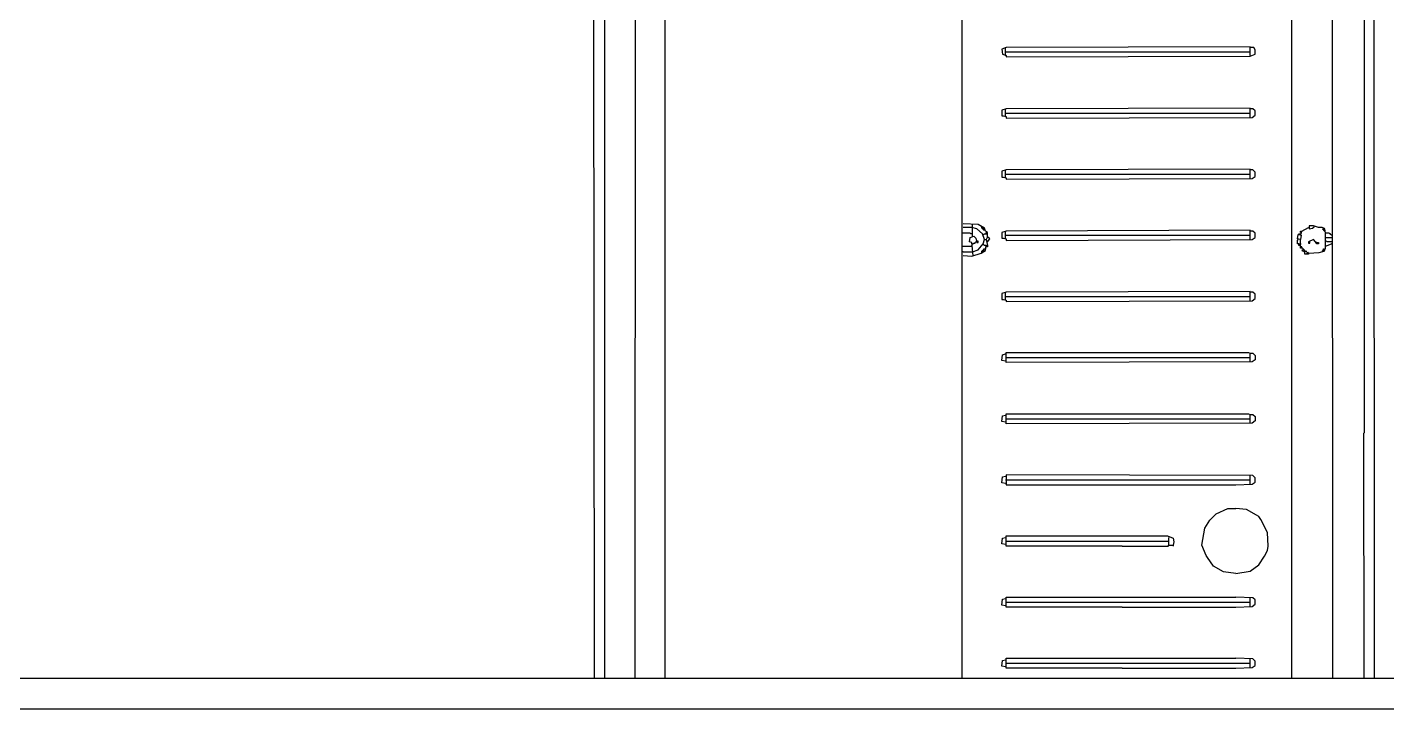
# Model space of a CAD drawing. Extents: x 3792242 to 5145247, y -1546315 to -1031918.
# Drawn here: x 4167248 to 4168583, y -1515644 to -1514975 of the extents above; entities that cross this region are included whole.
import ezdxf

# ---------------------------------------------------------------- set-up
doc = ezdxf.new("R2010")
doc.units = 0
doc.header["$MEASUREMENT"] = 0
doc.layers.add('TENKÁ', color=7, linetype='CONTINUOUS')
doc.layers.add('ZZ-chladenie', color=133, linetype='CONTINUOUS')

msp = doc.modelspace()

# ---------------------------------------------------------------- linework, layer by layer
at = {"layer": 'TENKÁ'}
for p, q in [((4159004.314, -1515613.77), (4215129.314, -1515613.77)), ((4159004.314, -1515643.77), (4215129.314, -1515643.77))]:
    msp.add_line(p, q, dxfattribs=at)
at = {"layer": 'ZZ-chladenie', "color": 9}
for p, q in [((4167815.014, -1515613.77), (4167815.014, -1514306.302)), ((4168560.607, -1515372.443), (4168560.607, -1514306.302)), ((4167804.808, -1515613.77), (4167803.717, -1514327.484)), ((4168489.296, -1515613.77), (4168489.296, -1514328.19)), ((4168529.472, -1515613.77), (4168528.835, -1514328.19)), ((4168570.377, -1515613.77), (4168569.786, -1514328.19)), ((4167844.849, -1515613.77), (4167845.374, -1514508.234)), ((4167874.323, -1515613.77), (4167874.323, -1514705.929)), ((4168165.923, -1515613.77), (4168165.923, -1514720.756)), ((4168208.992, -1514994.705), (4168204.756, -1514996.117)), ((4168204.756, -1514996.117), (4168205.462, -1515001.059)), ((4168205.462, -1515001.059), (4168208.992, -1515002.471)), ((4168208.286, -1515001.765), (4168208.286, -1514995.411)), ((4168208.286, -1514998.941), (4168448.344, -1514998.941)), ((4168208.286, -1515001.765), (4168208.286, -1515002.471)), ((4168448.344, -1514993.998), (4168208.992, -1514994.705)), ((4168208.992, -1515002.471), (4168208.992, -1515003.883)), ((4168208.992, -1515003.883), (4168448.344, -1515003.177)), ((4168448.344, -1515002.471), (4168448.344, -1514993.998)), ((4168451.874, -1514994.705), (4168448.344, -1514994.705)), ((4168448.344, -1515003.177), (4168453.286, -1515001.059)), ((4168453.286, -1514996.823), (4168451.874, -1514994.705)), ((4168453.286, -1515001.059), (4168453.286, -1514996.823)), ((4168208.992, -1515054.719), (4168204.756, -1515056.131)), ((4168204.756, -1515056.131), (4168204.756, -1515061.78)), ((4168208.286, -1515062.486), (4168208.286, -1515055.425)), ((4168448.344, -1515054.013), (4168208.992, -1515054.719)), ((4168448.344, -1515063.192), (4168448.344, -1515054.013)), ((4168451.169, -1515054.719), (4168448.344, -1515054.719)), ((4168453.286, -1515056.838), (4168451.169, -1515054.719)), ((4168453.286, -1515061.074), (4168453.286, -1515056.838)), ((4168204.756, -1515061.78), (4168206.168, -1515061.78)), ((4168206.168, -1515061.78), (4168208.992, -1515062.486)), ((4168208.286, -1515058.955), (4168448.344, -1515058.955)), ((4168208.992, -1515062.486), (4168208.992, -1515063.898)), ((4168208.992, -1515063.898), (4168450.462, -1515063.192)), ((4168450.462, -1515063.192), (4168453.286, -1515061.074)), ((4168208.992, -1515114.734), (4168204.756, -1515116.146)), ((4168204.756, -1515116.146), (4168204.756, -1515121.794)), ((4168204.756, -1515121.794), (4168206.168, -1515121.794)), ((4168206.168, -1515121.794), (4168208.992, -1515122.5)), ((4168208.286, -1515122.5), (4168208.286, -1515115.44)), ((4168208.286, -1515118.97), (4168448.344, -1515118.97)), ((4168448.344, -1515114.028), (4168208.992, -1515114.734)), ((4168208.992, -1515122.5), (4168208.992, -1515123.912)), ((4168208.992, -1515123.912), (4168450.462, -1515123.206)), ((4168448.344, -1515123.206), (4168448.344, -1515114.028)), ((4168451.169, -1515114.734), (4168448.344, -1515114.734)), ((4168450.462, -1515123.206), (4168453.286, -1515121.088)), ((4168453.286, -1515116.852), (4168451.169, -1515114.734)), ((4168453.286, -1515121.088), (4168453.286, -1515116.852)), ((4168173.69, -1515176.867), (4168165.923, -1515176.867)), ((4168181.456, -1515168.394), (4168166.629, -1515167.688)), ((4168175.102, -1515171.218), (4168166.629, -1515171.218)), ((4168174.395, -1515177.572), (4168173.69, -1515176.867)), ((4168175.807, -1515177.572), (4168174.395, -1515177.572)), ((4168180.044, -1515172.63), (4168175.102, -1515171.218)), ((4168175.807, -1515168.394), (4168175.807, -1515167.688)), ((4168175.807, -1515171.924), (4168175.807, -1515168.394)), ((4168175.807, -1515179.691), (4168175.807, -1515171.924)), ((4168185.693, -1515177.572), (4168180.044, -1515172.63)), ((4168187.81, -1515171.924), (4168181.456, -1515168.394)), ((4168184.986, -1515170.512), (4168184.28, -1515169.806)), ((4168184.986, -1515171.924), (4168184.986, -1515170.512)), ((4168185.693, -1515171.924), (4168184.986, -1515171.924)), ((4168185.693, -1515172.63), (4168185.693, -1515171.924)), ((4168186.398, -1515172.63), (4168185.693, -1515171.924)), ((4168186.398, -1515172.63), (4168185.693, -1515172.63)), ((4168187.81, -1515183.221), (4168185.693, -1515177.572)), ((4168187.105, -1515171.218), (4168186.398, -1515171.218)), ((4168186.398, -1515172.63), (4168187.105, -1515173.336)), ((4168186.398, -1515173.336), (4168186.398, -1515172.63)), ((4168187.105, -1515174.042), (4168186.398, -1515173.336)), ((4168187.105, -1515171.924), (4168187.105, -1515171.218)), ((4168187.81, -1515172.63), (4168187.105, -1515171.924)), ((4168187.105, -1515173.336), (4168187.81, -1515172.63)), ((4168187.105, -1515173.336), (4168187.81, -1515172.63)), ((4168188.517, -1515174.042), (4168187.105, -1515174.042)), ((4168187.105, -1515178.279), (4168187.81, -1515177.572)), ((4168188.517, -1515174.748), (4168187.81, -1515171.924)), ((4168187.81, -1515177.572), (4168189.929, -1515177.572)), ((4168190.635, -1515176.16), (4168188.517, -1515174.748)), ((4168189.222, -1515176.867), (4168189.222, -1515176.16)), ((4168189.929, -1515177.572), (4168189.222, -1515176.867)), ((4168190.635, -1515180.396), (4168190.635, -1515176.16)), ((4168208.992, -1515174.748), (4168204.756, -1515176.16)), ((4168204.756, -1515176.16), (4168204.756, -1515181.808)), ((4168208.286, -1515182.515), (4168208.286, -1515175.454)), ((4168448.344, -1515174.042), (4168208.992, -1515174.748)), ((4168448.344, -1515183.221), (4168448.344, -1515174.042)), ((4168451.169, -1515174.748), (4168448.344, -1515174.748)), ((4168453.286, -1515176.867), (4168451.169, -1515174.748)), ((4168453.286, -1515181.103), (4168453.286, -1515176.867)), ((4168496.356, -1515178.279), (4168496.356, -1515177.572)), ((4168496.356, -1515177.572), (4168497.768, -1515177.572)), ((4168497.768, -1515176.16), (4168497.768, -1515174.748)), ((4168497.768, -1515174.748), (4168499.18, -1515174.748)), ((4168497.768, -1515178.984), (4168499.18, -1515174.748)), ((4168498.474, -1515176.16), (4168497.768, -1515176.16)), ((4168497.768, -1515177.572), (4168498.474, -1515177.572)), ((4168498.474, -1515176.16), (4168499.18, -1515176.16)), ((4168499.18, -1515174.748), (4168505.534, -1515171.218)), ((4168505.534, -1515171.218), (4168506.241, -1515171.924)), ((4168510.477, -1515169.806), (4168506.241, -1515169.806)), ((4168506.241, -1515169.806), (4168506.241, -1515172.63)), ((4168506.241, -1515172.63), (4168509.771, -1515171.924)), ((4168509.771, -1515171.924), (4168511.183, -1515170.512)), ((4168515.419, -1515171.218), (4168510.477, -1515169.806)), ((4168511.183, -1515170.512), (4168511.183, -1515169.806)), ((4168518.949, -1515171.218), (4168515.419, -1515171.218)), ((4168521.773, -1515172.63), (4168518.949, -1515171.218)), ((4168519.656, -1515173.336), (4168519.656, -1515172.63)), ((4168521.773, -1515174.748), (4168519.656, -1515172.63)), ((4168520.361, -1515173.336), (4168519.656, -1515173.336)), ((4168521.068, -1515171.924), (4168520.361, -1515171.924)), ((4168521.068, -1515172.63), (4168521.068, -1515171.924)), ((4168521.773, -1515173.336), (4168521.068, -1515172.63)), ((4168521.068, -1515174.042), (4168521.773, -1515173.336)), ((4168521.773, -1515174.748), (4168521.068, -1515174.042)), ((4168522.48, -1515176.867), (4168521.773, -1515172.63)), ((4168521.773, -1515174.748), (4168522.48, -1515174.748)), ((4168526.01, -1515176.867), (4168522.48, -1515176.867)), ((4168522.48, -1515189.575), (4168522.48, -1515176.867)), ((4168526.716, -1515177.572), (4168526.01, -1515176.867)), ((4168527.422, -1515177.572), (4168526.716, -1515177.572)), ((4168527.422, -1515178.279), (4168527.422, -1515177.572)), ((4168165.923, -1515189.575), (4168174.395, -1515189.575)), ((4168172.983, -1515185.339), (4168173.69, -1515181.103)), ((4168175.102, -1515186.045), (4168172.983, -1515185.339)), ((4168173.69, -1515181.103), (4168177.219, -1515179.691)), ((4168174.395, -1515189.575), (4168175.102, -1515188.87)), ((4168176.514, -1515198.754), (4168175.102, -1515186.045)), ((4168175.807, -1515187.457), (4168175.102, -1515186.751)), ((4168175.102, -1515188.87), (4168175.807, -1515188.87)), ((4168175.807, -1515187.457), (4168176.514, -1515187.457)), ((4168176.514, -1515187.457), (4168177.219, -1515186.751)), ((4168177.219, -1515179.691), (4168179.338, -1515181.808)), ((4168177.219, -1515186.751), (4168178.632, -1515186.751)), ((4168178.632, -1515186.045), (4168179.338, -1515185.339)), ((4168178.632, -1515186.751), (4168178.632, -1515186.045)), ((4168179.338, -1515181.808), (4168180.044, -1515186.045)), ((4168179.338, -1515185.339), (4168180.044, -1515185.339)), ((4168181.456, -1515184.633), (4168180.044, -1515184.633)), ((4168180.044, -1515186.045), (4168181.456, -1515186.045)), ((4168181.456, -1515186.045), (4168181.456, -1515184.633)), ((4168181.456, -1515193.106), (4168186.398, -1515187.457)), ((4168186.398, -1515178.279), (4168185.693, -1515178.279)), ((4168186.398, -1515178.279), (4168187.105, -1515178.279)), ((4168186.398, -1515187.457), (4168187.81, -1515183.221)), ((4168187.105, -1515188.163), (4168186.398, -1515188.163)), ((4168187.81, -1515183.221), (4168187.105, -1515182.515)), ((4168187.81, -1515188.87), (4168187.105, -1515188.163)), ((4168187.81, -1515183.221), (4168189.222, -1515183.221)), ((4168189.222, -1515188.87), (4168187.81, -1515188.87)), ((4168188.517, -1515193.812), (4168189.222, -1515188.87)), ((4168190.635, -1515180.396), (4168189.222, -1515183.221)), ((4168189.222, -1515183.221), (4168190.635, -1515188.87)), ((4168189.222, -1515188.87), (4168190.635, -1515188.87)), ((4168190.635, -1515190.282), (4168189.222, -1515190.282)), ((4168190.635, -1515180.396), (4168191.341, -1515181.103)), ((4168192.753, -1515182.515), (4168190.635, -1515180.396)), ((4168190.635, -1515185.339), (4168192.753, -1515182.515)), ((4168190.635, -1515188.87), (4168190.635, -1515190.282)), ((4168204.756, -1515181.808), (4168206.168, -1515181.808)), ((4168206.168, -1515181.808), (4168208.992, -1515182.515)), ((4168208.286, -1515178.984), (4168448.344, -1515178.984)), ((4168208.992, -1515182.515), (4168208.992, -1515183.927)), ((4168208.992, -1515183.927), (4168450.462, -1515183.221)), ((4168450.462, -1515183.221), (4168453.286, -1515181.103)), ((4168494.944, -1515182.515), (4168495.65, -1515178.279)), ((4168497.768, -1515183.221), (4168494.944, -1515182.515)), ((4168494.944, -1515183.927), (4168495.65, -1515183.221)), ((4168494.944, -1515187.457), (4168494.944, -1515183.927)), ((4168496.356, -1515187.457), (4168494.944, -1515187.457)), ((4168495.65, -1515178.279), (4168496.356, -1515178.279)), ((4168495.65, -1515183.221), (4168495.65, -1515182.515)), ((4168496.356, -1515178.279), (4168496.356, -1515178.984)), ((4168496.356, -1515178.279), (4168498.474, -1515178.984)), ((4168496.356, -1515188.87), (4168496.356, -1515187.457)), ((4168496.356, -1515187.457), (4168497.768, -1515187.457)), ((4168497.768, -1515188.87), (4168496.356, -1515188.87)), ((4168498.474, -1515178.984), (4168497.768, -1515183.221)), ((4168497.768, -1515191.694), (4168497.768, -1515183.221)), ((4168497.768, -1515187.457), (4168498.474, -1515187.457)), ((4168499.18, -1515190.282), (4168498.474, -1515190.282)), ((4168498.474, -1515191.694), (4168499.18, -1515190.987)), ((4168499.18, -1515190.987), (4168499.18, -1515190.282)), ((4168510.477, -1515183.221), (4168505.534, -1515185.339)), ((4168505.534, -1515185.339), (4168505.534, -1515186.751)), ((4168505.534, -1515186.751), (4168506.947, -1515186.751)), ((4168506.947, -1515186.751), (4168506.947, -1515185.339)), ((4168512.595, -1515185.339), (4168510.477, -1515183.221)), ((4168514.007, -1515187.457), (4168512.595, -1515185.339)), ((4168514.007, -1515186.045), (4168513.301, -1515186.045)), ((4168514.007, -1515186.045), (4168515.419, -1515186.045)), ((4168515.419, -1515187.457), (4168514.007, -1515187.457)), ((4168515.419, -1515186.045), (4168515.419, -1515187.457)), ((4168522.48, -1515189.575), (4168528.128, -1515187.457)), ((4168522.48, -1515191.694), (4168522.48, -1515189.575)), ((4168523.186, -1515181.103), (4168528.835, -1515181.103)), ((4168523.892, -1515185.339), (4168523.186, -1515184.633)), ((4168528.835, -1515185.339), (4168523.892, -1515185.339)), ((4168528.128, -1515178.984), (4168527.422, -1515178.279)), ((4168528.835, -1515178.984), (4168528.128, -1515178.279)), ((4168528.835, -1515178.984), (4168528.128, -1515178.984)), ((4168528.128, -1515187.457), (4168528.835, -1515186.751)), ((4168528.835, -1515178.984), (4168529.54, -1515178.984)), ((4168528.835, -1515185.339), (4168529.54, -1515185.339)), ((4168166.629, -1515195.224), (4168165.923, -1515195.224)), ((4168166.629, -1515195.224), (4168175.807, -1515195.224)), ((4168166.629, -1515198.754), (4168175.102, -1515199.46)), ((4168175.102, -1515199.46), (4168184.28, -1515196.636)), ((4168175.807, -1515195.224), (4168181.456, -1515193.106)), ((4168184.28, -1515196.636), (4168188.517, -1515193.812)), ((4168184.986, -1515194.518), (4168185.693, -1515193.812)), ((4168184.986, -1515195.93), (4168184.986, -1515194.518)), ((4168185.693, -1515194.518), (4168186.398, -1515193.812)), ((4168185.693, -1515193.812), (4168186.398, -1515193.812)), ((4168185.693, -1515194.518), (4168186.398, -1515195.224)), ((4168186.398, -1515195.224), (4168185.693, -1515194.518)), ((4168186.398, -1515193.812), (4168186.398, -1515193.106)), ((4168186.398, -1515193.106), (4168187.105, -1515193.106)), ((4168186.398, -1515193.812), (4168187.105, -1515193.106)), ((4168186.398, -1515195.224), (4168187.105, -1515194.518)), ((4168187.105, -1515193.106), (4168187.105, -1515192.399)), ((4168187.105, -1515192.399), (4168188.517, -1515192.399)), ((4168187.105, -1515194.518), (4168187.81, -1515194.518)), ((4168187.81, -1515194.518), (4168187.81, -1515193.812)), ((4168499.886, -1515191.694), (4168497.768, -1515191.694)), ((4168502.004, -1515195.93), (4168499.18, -1515193.106)), ((4168499.18, -1515193.106), (4168500.592, -1515193.106)), ((4168502.004, -1515193.812), (4168499.886, -1515191.694)), ((4168499.886, -1515194.518), (4168499.886, -1515193.812)), ((4168500.592, -1515194.518), (4168499.886, -1515194.518)), ((4168501.298, -1515193.106), (4168500.592, -1515193.106)), ((4168501.298, -1515193.812), (4168501.298, -1515193.106)), ((4168501.298, -1515195.224), (4168502.004, -1515194.518)), ((4168502.004, -1515195.93), (4168501.298, -1515195.224)), ((4168502.004, -1515197.342), (4168502.004, -1515193.812)), ((4168502.004, -1515194.518), (4168502.71, -1515194.518)), ((4168505.534, -1515197.342), (4168502.004, -1515197.342)), ((4168502.71, -1515194.518), (4168504.122, -1515194.518)), ((4168504.122, -1515197.342), (4168504.828, -1515195.224)), ((4168504.828, -1515195.224), (4168505.534, -1515197.342)), ((4168505.534, -1515196.636), (4168504.828, -1515195.93)), ((4168505.534, -1515196.636), (4168516.125, -1515195.93)), ((4168516.125, -1515195.93), (4168521.068, -1515194.518)), ((4168518.949, -1515195.224), (4168520.361, -1515193.106)), ((4168519.656, -1515193.812), (4168520.361, -1515193.106)), ((4168519.656, -1515193.812), (4168520.361, -1515194.518)), ((4168520.361, -1515194.518), (4168519.656, -1515193.812)), ((4168520.361, -1515193.106), (4168520.361, -1515192.399)), ((4168520.361, -1515192.399), (4168521.068, -1515192.399)), ((4168520.361, -1515193.106), (4168521.068, -1515192.399)), ((4168520.361, -1515194.518), (4168521.068, -1515193.812)), ((4168521.068, -1515194.518), (4168522.48, -1515191.694)), ((4168521.068, -1515193.812), (4168521.773, -1515193.812)), ((4168521.773, -1515193.812), (4168521.773, -1515193.106)), ((4168208.992, -1515234.763), (4168204.756, -1515236.175)), ((4168204.756, -1515236.175), (4168204.756, -1515241.824)), ((4168204.756, -1515241.824), (4168206.168, -1515241.824)), ((4168206.168, -1515241.824), (4168208.992, -1515242.529)), ((4168208.286, -1515242.529), (4168208.286, -1515235.469)), ((4168208.286, -1515238.999), (4168448.344, -1515238.999)), ((4168448.344, -1515234.057), (4168208.992, -1515234.763)), ((4168208.992, -1515242.529), (4168208.992, -1515243.941)), ((4168208.992, -1515243.941), (4168450.462, -1515243.236)), ((4168448.344, -1515243.236), (4168448.344, -1515234.057)), ((4168451.169, -1515234.763), (4168448.344, -1515234.763)), ((4168450.462, -1515243.236), (4168453.286, -1515241.117)), ((4168453.286, -1515236.881), (4168451.169, -1515234.763)), ((4168453.286, -1515241.117), (4168453.286, -1515236.881)), ((4168204.756, -1515301.838), (4168205.462, -1515296.189)), ((4168205.462, -1515296.189), (4168208.286, -1515295.483)), ((4168208.286, -1515295.483), (4168208.992, -1515295.483)), ((4168208.992, -1515303.956), (4168208.992, -1515294.071)), ((4168208.992, -1515294.071), (4168446.932, -1515294.071)), ((4168446.932, -1515294.071), (4168448.344, -1515294.777)), ((4168448.344, -1515303.25), (4168448.344, -1515294.777)), ((4168448.344, -1515294.777), (4168451.169, -1515294.777)), ((4168451.169, -1515294.777), (4168453.286, -1515296.895)), ((4168453.286, -1515296.895), (4168453.286, -1515301.132)), ((4168208.286, -1515302.544), (4168204.756, -1515301.838)), ((4168208.286, -1515299.014), (4168448.344, -1515299.014)), ((4168450.462, -1515303.25), (4168208.992, -1515303.956)), ((4168453.286, -1515301.132), (4168450.462, -1515303.25)), ((4168204.756, -1515361.853), (4168205.462, -1515356.204)), ((4168208.286, -1515362.558), (4168204.756, -1515361.853)), ((4168205.462, -1515356.204), (4168208.286, -1515355.498)), ((4168208.286, -1515355.498), (4168208.992, -1515355.498)), ((4168208.286, -1515359.028), (4168448.344, -1515359.028)), ((4168208.992, -1515363.97), (4168208.992, -1515354.086)), ((4168208.992, -1515354.086), (4168446.932, -1515354.086)), ((4168450.462, -1515363.265), (4168208.992, -1515363.97)), ((4168446.932, -1515354.086), (4168448.344, -1515354.792)), ((4168448.344, -1515363.265), (4168448.344, -1515354.792)), ((4168448.344, -1515354.792), (4168451.169, -1515354.792)), ((4168453.286, -1515361.146), (4168450.462, -1515363.265)), ((4168451.169, -1515354.792), (4168453.286, -1515356.91)), ((4168453.286, -1515356.91), (4168453.286, -1515361.146)), ((4168559.9, -1515373.149), (4168560.607, -1515372.443)), ((4168560.174, -1515613.77), (4168559.9, -1515373.149)), ((4168204.756, -1515421.867), (4168205.462, -1515416.219)), ((4168205.462, -1515416.219), (4168208.286, -1515415.512)), ((4168451.169, -1515414.807), (4168208.992, -1515414.1)), ((4168208.992, -1515414.1), (4168208.992, -1515423.985)), ((4168448.344, -1515423.279), (4168448.344, -1515414.807)), ((4168453.286, -1515416.924), (4168451.169, -1515414.807)), ((4168453.286, -1515421.161), (4168453.286, -1515416.924)), ((4168208.286, -1515422.573), (4168204.756, -1515421.867)), ((4168208.286, -1515419.043), (4168448.344, -1515419.043)), ((4168208.286, -1515422.573), (4168208.992, -1515422.573)), ((4168208.992, -1515423.985), (4168434.223, -1515423.985)), ((4168434.223, -1515423.985), (4168450.462, -1515423.279)), ((4168450.462, -1515423.279), (4168453.286, -1515421.161)), ((4168408.805, -1515458.582), (4168415.16, -1515452.227)), ((4168415.16, -1515452.227), (4168426.456, -1515447.285)), ((4168426.456, -1515447.285), (4168434.223, -1515447.285)), ((4168444.814, -1515447.991), (4168434.223, -1515447.285)), ((4168454.699, -1515453.639), (4168444.814, -1515447.991)), ((4168456.817, -1515455.051), (4168454.699, -1515453.639)), ((4168458.935, -1515457.876), (4168456.817, -1515455.051)), ((4168465.29, -1515470.585), (4168458.935, -1515457.876)), ((4168401.039, -1515483.294), (4168403.863, -1515466.348)), ((4168403.863, -1515466.348), (4168408.805, -1515458.582)), ((4168465.995, -1515483.999), (4168465.29, -1515470.585)), ((4168204.756, -1515481.882), (4168205.462, -1515476.233)), ((4168208.286, -1515482.587), (4168204.756, -1515481.882)), ((4168205.462, -1515476.233), (4168208.286, -1515475.527)), ((4168208.286, -1515475.527), (4168208.992, -1515475.527)), ((4168208.286, -1515479.057), (4168368.56, -1515479.057)), ((4168208.992, -1515483.999), (4168208.992, -1515474.115)), ((4168208.992, -1515474.115), (4168367.148, -1515474.115)), ((4168322.667, -1515483.999), (4168208.992, -1515483.999)), ((4168322.667, -1515483.999), (4168367.854, -1515483.999)), ((4168367.148, -1515474.115), (4168372.796, -1515476.233)), ((4168367.854, -1515483.999), (4168368.56, -1515483.294)), ((4168368.56, -1515483.294), (4168368.56, -1515475.527)), ((4168368.56, -1515483.294), (4168372.796, -1515483.294)), ((4168372.796, -1515476.233), (4168373.502, -1515479.763)), ((4168373.502, -1515479.763), (4168372.796, -1515483.294)), ((4168372.796, -1515483.294), (4168372.796, -1515483.999)), ((4168405.275, -1515493.178), (4168401.039, -1515483.294)), ((4168465.29, -1515488.236), (4168465.995, -1515483.999)), ((4168406.687, -1515495.297), (4168405.275, -1515493.178)), ((4168412.335, -1515503.769), (4168406.687, -1515495.297)), ((4168456.817, -1515502.357), (4168462.465, -1515493.885)), ((4168462.465, -1515493.885), (4168465.29, -1515488.236)), ((4168422.22, -1515509.418), (4168412.335, -1515503.769)), ((4168434.223, -1515510.83), (4168422.22, -1515509.418)), ((4168434.223, -1515510.83), (4168448.344, -1515508.712)), ((4168448.344, -1515508.712), (4168456.817, -1515502.357)), ((4168204.756, -1515541.896), (4168205.462, -1515536.248)), ((4168205.462, -1515536.248), (4168208.286, -1515535.541)), ((4168208.286, -1515535.541), (4168208.992, -1515535.541)), ((4168208.992, -1515544.015), (4168208.992, -1515534.129)), ((4168208.992, -1515534.129), (4168434.223, -1515534.129)), ((4168451.169, -1515534.836), (4168434.223, -1515534.129)), ((4168448.344, -1515543.308), (4168448.344, -1515534.836)), ((4168453.286, -1515536.953), (4168451.169, -1515534.836)), ((4168453.286, -1515541.19), (4168453.286, -1515536.953)), ((4168208.286, -1515542.602), (4168204.756, -1515541.896)), ((4168208.286, -1515539.072), (4168322.667, -1515539.072)), ((4168322.667, -1515544.015), (4168208.992, -1515544.015)), ((4168322.667, -1515539.072), (4168434.223, -1515539.072)), ((4168322.667, -1515544.015), (4168434.223, -1515544.015)), ((4168434.223, -1515539.072), (4168448.344, -1515539.072)), ((4168434.223, -1515544.015), (4168450.462, -1515543.308)), ((4168450.462, -1515543.308), (4168453.286, -1515541.19)), ((4168204.756, -1515601.911), (4168205.462, -1515596.262)), ((4168208.286, -1515602.617), (4168204.756, -1515601.911)), ((4168205.462, -1515596.262), (4168208.286, -1515595.556)), ((4168208.286, -1515595.556), (4168208.992, -1515595.556)), ((4168208.286, -1515599.086), (4168322.667, -1515599.086)), ((4168208.992, -1515604.029), (4168208.992, -1515594.144)), ((4168208.992, -1515594.144), (4168322.667, -1515594.144)), ((4168322.667, -1515604.029), (4168208.992, -1515604.029)), ((4168322.667, -1515594.144), (4168434.223, -1515594.144)), ((4168322.667, -1515599.086), (4168434.223, -1515599.086)), ((4168322.667, -1515604.029), (4168434.223, -1515604.029)), ((4168451.169, -1515594.85), (4168434.223, -1515594.144)), ((4168434.223, -1515599.086), (4168448.344, -1515599.086)), ((4168434.223, -1515604.029), (4168450.462, -1515603.323)), ((4168448.344, -1515603.323), (4168448.344, -1515594.85)), ((4168450.462, -1515603.323), (4168453.286, -1515601.205)), ((4168453.286, -1515596.968), (4168451.169, -1515594.85)), ((4168453.286, -1515601.205), (4168453.286, -1515596.968))]:
    msp.add_line(p, q, dxfattribs=at)

doc.saveas('drawing.dxf')
